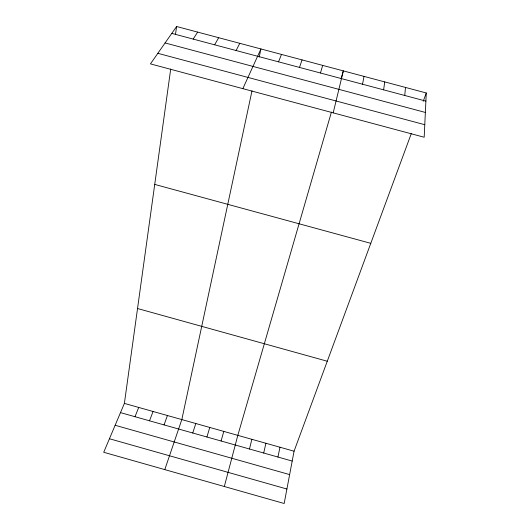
<?xml version="1.0" encoding="UTF-8"?>
<svg xmlns="http://www.w3.org/2000/svg" width="530" height="530" viewBox="0 0 530 530"><rect width="100%" height="100%" fill="white"/><g stroke="black" fill="none" stroke-linecap="round" stroke-linejoin="round"><path stroke-width="0.79" d="M426.279 92.969L424.185 137.243L150.441 63.885L176.596 26.5L426.279 92.969L423.205 101.309M404.741 95.473L405.496 87.437M411.32 133.5L294.064 451.196L284.166 503.5L103.721 452.275L124.391 403.403L170.706 69.026M175.496 34.457L176.596 26.5M383.614 89.842L384.747 81.912M362.527 84.224L364.024 76.399M277.939 457.039L279.979 447.234M252.002 90.809L181.823 419.581L164.784 469.613M259.216 57.035L260.939 48.952L242.853 88.649M263.702 453.024L265.908 443.266M333.198 112.864L343.341 70.888L341.108 78.599M249.478 449.009L251.856 439.31M224.329 486.513L237.818 435.355L331.416 112.088M221.083 441L223.799 431.407M320.458 73.007L322.69 65.395M206.912 436.998L209.787 427.458M192.754 433.01L195.802 423.516M299.476 67.416L302.073 59.903M164.055 424.914L167.44 415.527M149.513 420.807L153.071 411.485M278.528 61.831L281.49 54.424M134.998 416.712L138.721 407.438M236.102 50.522L239.798 43.328M214.623 44.798L218.698 37.709M193.185 39.087L197.63 32.098M171.78 33.383L425.895 101.111M165.088 42.95L425.358 112.446M157.841 53.311L424.782 124.709M154.727 184.407L370.788 243.33M137.535 308.52L327.268 361.228M124.391 403.403L294.064 451.196M120.489 412.618L292.196 461.06M115.136 425.272L289.632 474.595M109.438 438.747L286.902 489.018"/></g></svg>
